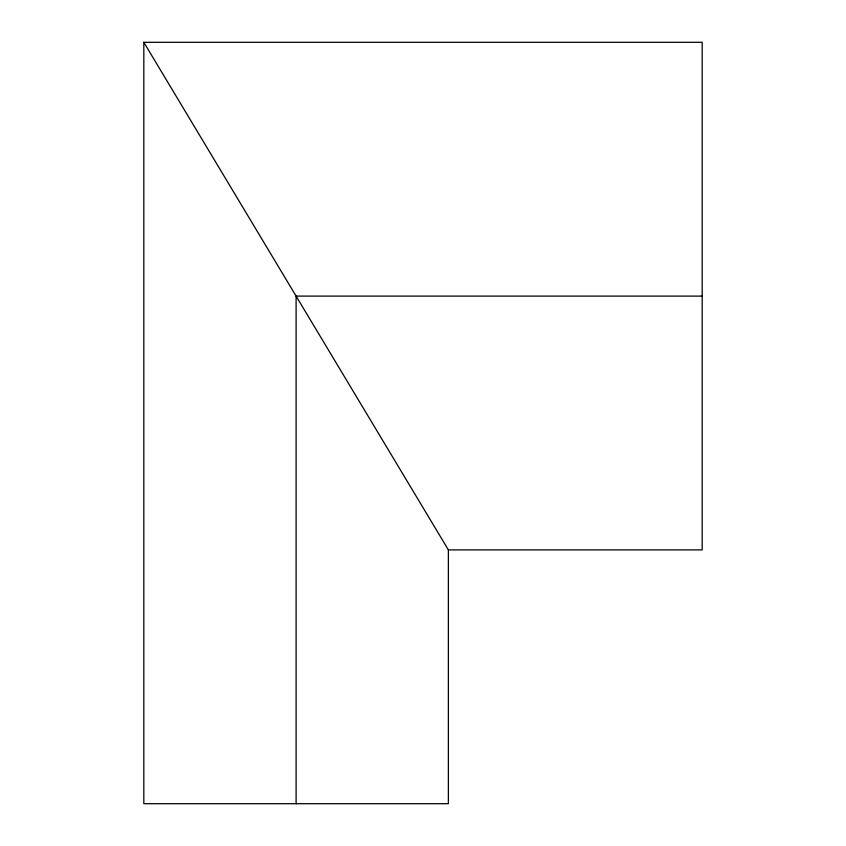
<?xml version="1.0" encoding="UTF-8"?>
<svg xmlns="http://www.w3.org/2000/svg" width="846" height="846" viewBox="0 0 846 846"><rect width="100%" height="100%" fill="white"/><g stroke="black" fill="none" stroke-linecap="round" stroke-linejoin="round"><path stroke-width="1.27" d="M143.82 42.3L702.18 42.3L702.18 549.9L448.38 549.9L143.82 42.3L143.82 803.7L448.38 803.7L448.38 549.9M702.18 296.1L296.1 296.1L296.1 803.7"/></g></svg>
